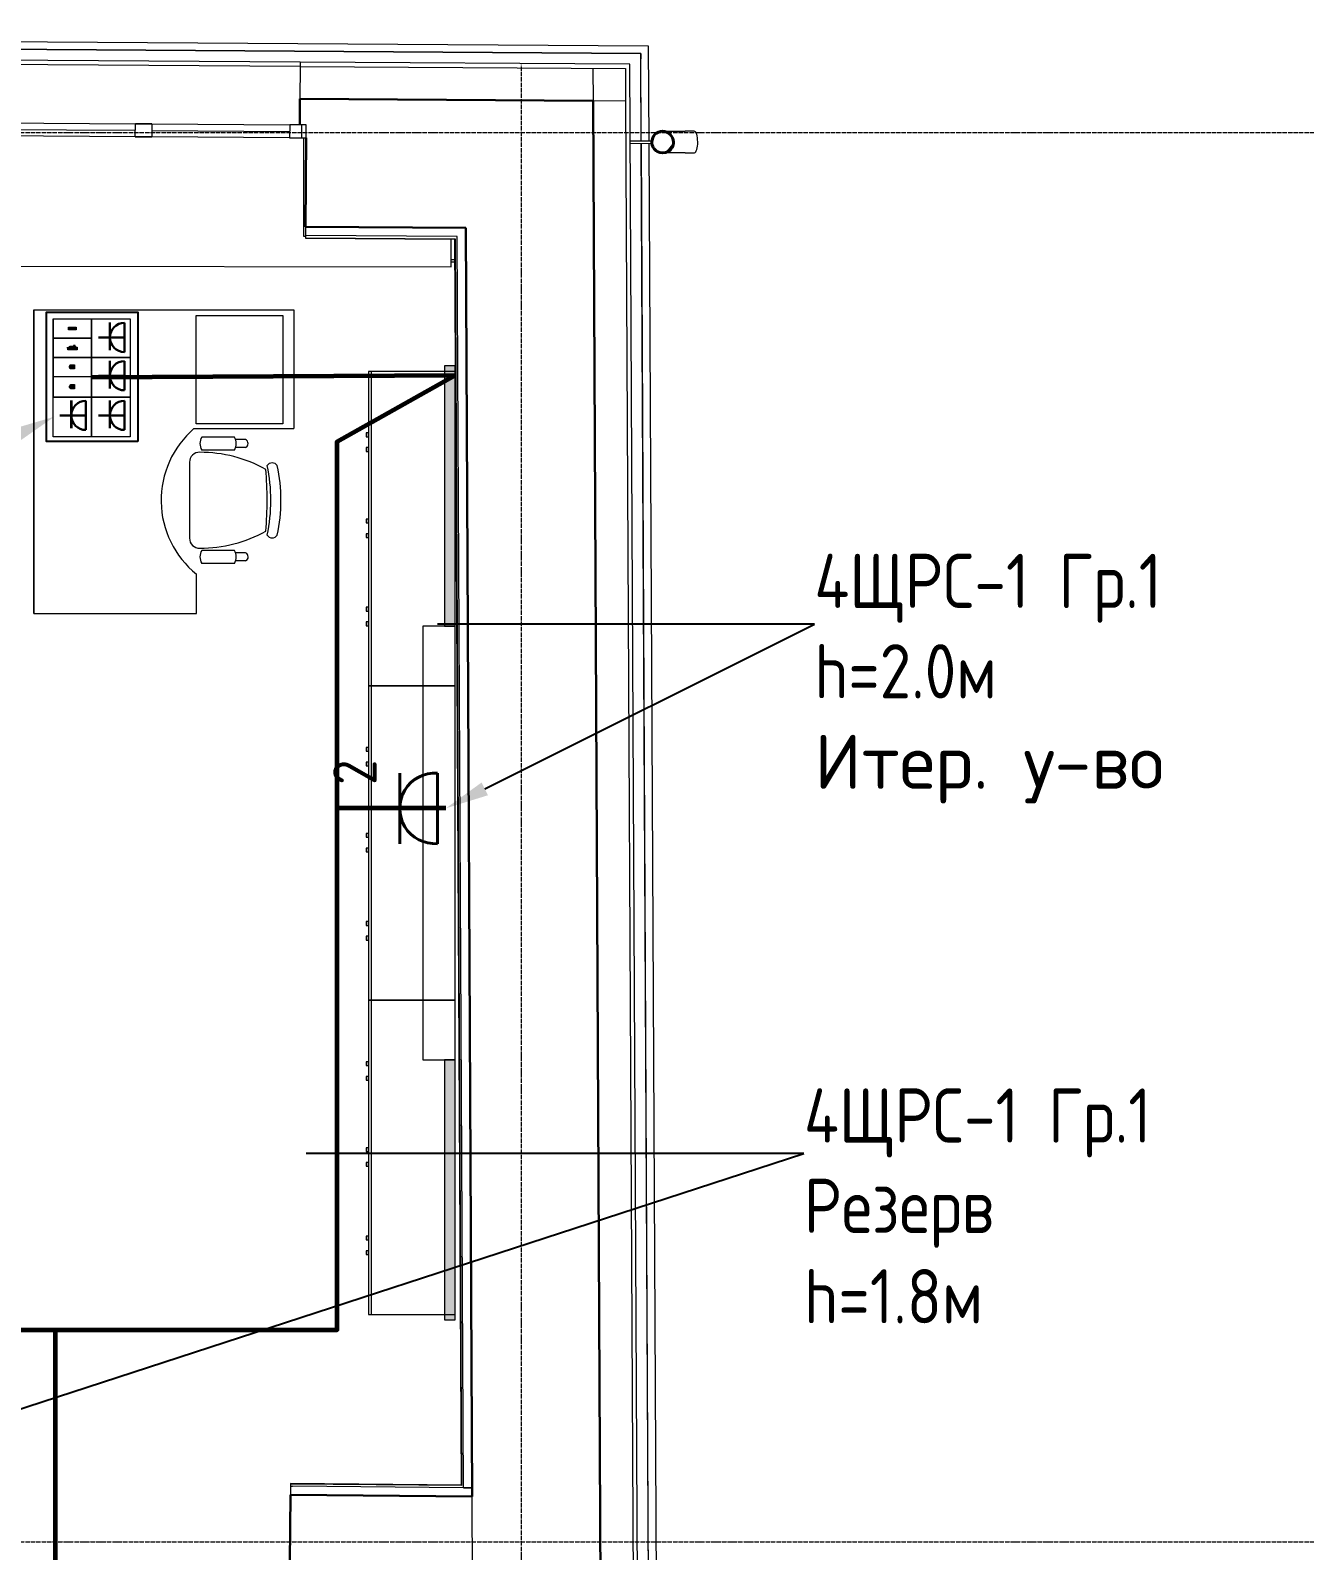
# Model space of a CAD drawing. Header units: millimetres. Extents: x -32 to 417638015, y -35 to 175284279.
# Drawn here: x 417391402 to 417397278, y 175268290 to 175275301 of the extents above; entities that cross this region are included whole.
import ezdxf
from ezdxf import colors
from ezdxf.entities.mleader import LeaderData, LeaderLine
from ezdxf.math import Vec2, Vec3

# ---------------------------------------------------------------- set-up
doc = ezdxf.new("R2010")
doc.units = ezdxf.units.MM
doc.linetypes.add('ADSK_Линия сетки', pattern=[25, 20, -2.5, 0, -2.5])
for name, color, linetype, lineweight in [('_ Окна', 7, 'Continuous', 9), ('_ЭМ_В полу', 26, 'Кабель в трубе', 60), ('_ЭМ_гофра', 5, 'Continuous', 60), ('Обобщенные модели', 7, 'Continuous', 18), ('Окна', 7, 'Continuous', 9), ('Оси', 253, 'Continuous', 9), ('Перекрытие', 7, 'Continuous', 18), ('Стены внутренние', 7, 'Continuous', 18), ('Стены наружные', 7, 'Continuous', 18), ('Стены несущие', 7, 'Continuous', 30), ('Стены отделка', 7, 'Continuous', 30), ('Стены штриховка', 7, 'Continuous', 9), ('ТХ_Задание ЭОМ_СС', 6, 'Continuous', 0), ('ШТРИХОВКА', 252, 'Continuous', 15), ('Электро', 250, 'Continuous', 25), ('ЭМ', 5, 'Continuous', 40), ('ЭОМ_Кабель Быт. розеток', 5, 'Continuous', 30), ('ЭОМ_Кабель для СУП', 150, 'Continuous', 9)]:
    doc.layers.add(name, color=color, linetype=linetype, lineweight=lineweight)
for name, color, linetype in [('_ЭМ_Надписи', 7, 'Continuous'), ('PDF _СС_розетки', 7, 'Continuous'), ('ВНУТРЯНКА', 1, 'Continuous')]:
    doc.layers.add(name, color=color, linetype=linetype)
doc.layers.add('PDF _ЭОМ _розетки', color=7, linetype='Continuous', true_color=0xeb0000)
doc.styles.add('ELine', font='txt.shx')
doc.styles.add('ЭОМ', font='isocpeur.ttf', dxfattribs={"width": 0.85, "height": 250})
doc.linetypes.add('TRAY', pattern='A,12.119257,["_",ELine,S=4.5,R=90,X=0,Y=-1.555839],0.750382,["_",ELine,S=4.5,R=0,X=0,Y=-0.8058489999999999],1.314849,["_",ELine,S=4.5,R=0,X=0,Y=-0.8058489999999999],2.250029,["_",ELine,S=4.5,R=90,X=0,Y=-1.555839],13.565483', length=30)
doc.linetypes.add('Кабель в трубе', pattern='A,8,[133,ltypeshp.shx,S=1,R=0,X=10,Y=1.3],-3,[130,ltypeshp.shx,S=1.5,R=-45,X=-1.5,Y=0],8', length=19)

# ---------------------------------------------------------------- blocks, each defined once
blk = doc.blocks.new('_ЭМ_ТХ2_4 Этаж')
at = {"lineweight": 0}
h = blk.add_hatch(color=8, dxfattribs=at)
h.dxf.hatch_style = 1
h.paths.add_polyline_path([(9108.776010686823, 42058.72120869895), (9058.776010686823, 42058.72120869895), (9058.776010686823, 40858.72120869895), (9108.776010686823, 40858.72120869895)])
h = blk.add_hatch(color=8, dxfattribs=at)
h.dxf.hatch_style = 1
h.paths.add_polyline_path([(9108.776010686823, 38858.72120869895), (9058.776010686823, 38858.72120869895), (9058.776010686823, 37658.72120869895), (9108.776010686823, 37658.72120869895)])
at = {"color": 8, "linetype": 'Continuous', "lineweight": 5}
for p, q in [((7164.886781402805, 40917.82400322533), (7164.886781414447, 42317.82400322533)), ((7164.886781414447, 42317.82400322533), (7164.886781414447, 40917.82400322533)), ((7164.886781414447, 42317.82400322533), (8364.886781414447, 42317.82400322533)), ((8364.886781414447, 42317.82400322533), (8364.886781414447, 41769.90342808994)), ((7903.912953864077, 41769.90342808994), (8364.886781414447, 41769.90342808994)), ((7914.886781414447, 40917.82400322533), (7914.886781414505, 41098.71968190758)), ((7164.886781402805, 40917.82400322533), (7914.886781402805, 40917.82400322533)), ((7164.886781414447, 40917.82400322533), (7914.886781414447, 40917.82400322533))]:
    blk.add_line(p, q, dxfattribs=at)
at = {"color": 8, "linetype": 'Continuous'}
for p, q in [((8720.803505075455, 42033.72120869895), (8720.803505075455, 40583.72120869895)), ((8090.73575057925, 41731.10982619176), (7939.554827164367, 41731.11016312191)), ((8142.142251851004, 41719.09261927541), (8096.53120585575, 41719.07180951323)), ((8090.735616353773, 41670.88263153281), (7939.554692938666, 41670.88296846297)), ((8142.068050612903, 41682.3466187643), (8096.355235794999, 41682.35136762328)), ((7883.29194448001, 41614.58492146033), (7883.291164095954, 41264.42562421524)), ((8090.734585031143, 41208.12698950266), (7939.553661616028, 41208.12732643281)), ((8142.066968196512, 41196.6650969572), (8096.354153352764, 41196.65822836404)), ((8142.141005640824, 41159.91677262514), (8096.529959738687, 41159.93778568992)), ((8090.734450810556, 41147.90211833404), (7939.553527395681, 41147.9024552642)), ((8720.803505075455, 40583.72120869895), (8720.803505075455, 39133.72120869895)), ((8720.803505075455, 39133.72120869894), (8720.803505075455, 37683.72120869894))]:
    blk.add_line(p, q, dxfattribs=at)
at = {"color": 8, "linetype": 'Continuous', "lineweight": 5}
for points in [[(8313.631860802707, 42291.40629419687), (8313.631860802707, 41791.40629419687), (7913.631860802707, 41791.40629419687), (7913.631860802707, 42291.40629419687)], [(8958.77601068683, 40858.72120869895), (8958.77601068683, 38858.72120869895), (9108.776010686823, 38858.72120869895), (9108.776010686823, 40858.72120869895)]]:
    blk.add_lwpolyline(points, close=True, dxfattribs=at)
at = {"color": 8, "linetype": 'Continuous'}
for points in [[(9108.776010686823, 42033.72120869895), (8708.776010686823, 42033.72120869895), (8708.776010686823, 40583.72120869895), (9108.776010686823, 40583.72120869895)], [(8708.776010686823, 41732.37879850379), (8708.776010686823, 41749.75646829362), (8698.554577160918, 41749.75646829362), (8698.554577160918, 41732.37879850379)], [(8708.776010686823, 41664.70024428926), (8708.776010686823, 41682.07791407908), (8698.554577160918, 41682.07791407908), (8698.554577160918, 41664.70024428926)], [(8708.776010686823, 41335.48934963242), (8708.776010686823, 41352.86701942225), (8698.554577160918, 41352.86701942225), (8698.554577160918, 41335.48934963242)], [(8708.776010686823, 41267.81079541788), (8708.776010686823, 41285.18846520771), (8698.554577160918, 41285.18846520771), (8698.554577160918, 41267.81079541788)], [(8708.776010686823, 40928.46657567135), (8708.776010686823, 40945.84424546118), (8698.554577160918, 40945.84424546118), (8698.554577160918, 40928.46657567135)], [(8708.776010686823, 40860.78802145681), (8708.776010686823, 40878.16569124664), (8698.554577160918, 40878.16569124664), (8698.554577160918, 40860.78802145681)], [(9108.776010686823, 40583.72120869895), (8708.776010686823, 40583.72120869895), (8708.776010686823, 39133.72120869895), (9108.776010686823, 39133.72120869895)], [(8708.776010686823, 40282.37879850379), (8708.776010686823, 40299.75646829362), (8698.554577160918, 40299.75646829362), (8698.554577160918, 40282.37879850379)], [(8708.776010686823, 40214.70024428926), (8708.776010686823, 40232.07791407908), (8698.554577160918, 40232.07791407908), (8698.554577160918, 40214.70024428926)], [(8708.776010686823, 39885.48934963242), (8708.776010686823, 39902.86701942225), (8698.554577160918, 39902.86701942225), (8698.554577160918, 39885.48934963242)], [(8708.776010686823, 39817.81079541788), (8708.776010686823, 39835.18846520771), (8698.554577160918, 39835.18846520771), (8698.554577160918, 39817.81079541788)], [(8708.776010686823, 39478.46657567135), (8708.776010686823, 39495.84424546118), (8698.554577160918, 39495.84424546118), (8698.554577160918, 39478.46657567135)], [(8708.776010686823, 39410.78802145681), (8708.776010686823, 39428.16569124664), (8698.554577160918, 39428.16569124664), (8698.554577160918, 39410.78802145681)], [(9108.776010686823, 39133.72120869894), (8708.776010686823, 39133.72120869894), (8708.776010686823, 37683.72120869894), (9108.776010686823, 37683.72120869894)], [(8708.776010686823, 38832.37879850379), (8708.776010686823, 38849.75646829361), (8698.554577160918, 38849.75646829361), (8698.554577160918, 38832.37879850379)], [(8708.776010686823, 38764.70024428925), (8708.776010686823, 38782.07791407908), (8698.554577160918, 38782.07791407908), (8698.554577160918, 38764.70024428925)], [(8708.776010686823, 38435.48934963241), (8708.776010686823, 38452.86701942224), (8698.554577160918, 38452.86701942224), (8698.554577160918, 38435.48934963241)], [(8708.776010686823, 38367.81079541788), (8708.776010686823, 38385.18846520771), (8698.554577160918, 38385.18846520771), (8698.554577160918, 38367.81079541788)], [(8708.776010686823, 38028.46657567134), (8708.776010686823, 38045.84424546117), (8698.554577160918, 38045.84424546117), (8698.554577160918, 38028.46657567134)], [(8708.776010686823, 37960.78802145681), (8708.776010686823, 37978.16569124664), (8698.554577160918, 37978.16569124664), (8698.554577160918, 37960.78802145681)]]:
    blk.add_lwpolyline(points, close=True, dxfattribs=at)
at = {"color": 8, "lineweight": 0}
for points in [[(9108.776010686823, 42058.72120869895), (9058.776010686823, 42058.72120869895), (9058.776010686823, 40858.72120869895), (9108.776010686823, 40858.72120869895), (9108.776010686823, 42058.72120869895)], [(9108.776010686823, 38858.72120869895), (9058.776010686823, 38858.72120869895), (9058.776010686823, 37658.72120869895), (9108.776010686823, 37658.72120869895), (9108.776010686823, 38858.72120869895)]]:
    blk.add_lwpolyline(points, dxfattribs=at)
at = {"color": 8, "linetype": 'Continuous', "lineweight": 5}
blk.add_arc((8189.268391088459, 41438.88739422397), 437.0347128431037, 130.7632861938358, 231.1101143196934, dxfattribs=at)
at = {"color": 8, "linetype": 'Continuous'}
for centre, radius, start, end in [((7989.574629031562, 41700.99529257017), 58.38482941624959, 148.9509723044971, 211.048772312451), ((8040.715814481238, 41700.99517859422), 58.38480618133872, 328.9509823089821, 31.04877231245102), ((8133.549013974578, 41700.70453540092), 20.23648610886494, 294.8954523100512, 65.33537231173578), ((7928.703868627021, 41615.17963379525), 45.41608186922892, 87.81347230707858, 180.7478723090636), ((7931.760756119354, 41036.09843807227), 624.4633710530684, 60.90677230784919, 90.12147231066393), ((6479.287626128385, 41438.79509032531), 1761.918570076576, 355.3938223140478, 4.65462231088247), ((7511.121830893648, 41438.79279072276), 747.5137961953538, 347.6019923050586, 12.39777231400064), ((8264.438634379509, 41583.43768320345), 28.12327221800075, 34.29147231020036, 145.7082723052577), ((7557.591638894261, 41438.79268715777), 747.5137961953548, 347.6019923050586, 12.39777231400064), ((7931.765574744826, 41842.90259758868), 624.4533800444574, 269.8779723083252, 299.105892302794), ((7928.702853247745, 41263.83303295625), 45.4158030504315, 179.2518723108124, 272.1866373025563), ((8264.437989645146, 41294.14454047727), 28.12280751992464, 214.290072302972, 325.7096423144107), ((7989.573463488578, 41178.01477937135), 58.38480618134817, 148.9509723044971, 211.048772312451), ((8040.714648938239, 41178.01466539522), 58.38485265115693, 328.9510123067617, 31.04877231245102), ((8133.621969002506, 41178.27468926177), 20.23648610886201, 294.8954523100512, 65.33537231173578)]:
    blk.add_arc(centre, radius, start, end, dxfattribs=at)
blk = doc.blocks.new('План 4 этажа')
at = {"layer": 'Обобщенные модели', "lineweight": 9}
h = blk.add_hatch(dxfattribs=at)
h.set_pattern_fill('FP_11', color=8, angle=-89.70877445575758, style=0, pattern_type=2)
h.set_pattern_definition([(45.00022554424243, (591.9397984660027, 243.9014928471297), (-106.066434704938, 106.0655996493826), [])])
h.paths.add_polyline_path([(4146.100484526483, 43281.24320626986), (4168.352290478011, 43281.35630971583), (4188.35140114867, 43291.11290916783), (4202.66930502723, 43310.96979133069), (4206.977972333363, 43330.29966505046), (4200.560935040732, 43353.65025898913), (4187.954010065834, 43369.29504747392), (4167.856751903033, 43378.84784155851), (4145.604945951578, 43378.73473811254), (4125.605835280847, 43368.97813866043), (4111.820489032107, 43351.51045738073), (4107.319421790817, 43328.3352118528), (4112.04102444512, 43308.12264394376), (4126.003226363609, 43290.7960003544), (4136.281195846721, 43285.91059134569)])
at = {"layer": '_ Окна', "color": 8, "lineweight": 18}
for p, q in [((1724.635319044406, 43354.48752338922), (1725.038269384182, 43414.48617029912)), ((1725.038269384182, 43414.48617029912), (1801.036555470113, 43413.97576653544)), ((1801.036555470113, 43413.97576653544), (1800.633605130322, 43353.97711962549)), ((2437.02221271547, 43409.7044929337), (2436.619262375694, 43349.70584602375)), ((2513.020498801401, 43409.19408916996), (2437.02221271547, 43409.7044929337)), ((2512.617548461611, 43349.19544226001), (2513.020498801401, 43409.19408916996)), ((1800.633605130322, 43353.97711962549), (1724.635319044406, 43354.48752338922)), ((2436.619262375694, 43349.70584602375), (2512.617548461611, 43349.19544226001))]:
    blk.add_line(p, q, dxfattribs=at)
at = {"layer": '_ Окна', "color": 8}
for p, q in [((2492.617999491631, 43349.32975903997), (2493.020949831422, 43409.32840594987)), ((1088.851136968922, 43388.75812044588), (1724.836794214294, 43384.48684684414)), ((1800.83508030021, 43383.97644308041), (2436.820737545582, 43379.70516947872))]:
    blk.add_line(p, q, dxfattribs=at)
at = {"layer": 'Обобщенные модели', "color": 8}
for p, q in [((4106.095078447834, 43334.78695314965), (4007.721717458713, 43334.28693233564)), ((4302.874176961603, 43380.78774064477), (4260.370589043116, 43380.57169965142)), ((4007.721717458713, 43324.28680315771), (4106.145906675112, 43324.78708232596)), ((4260.878871315799, 43280.57299141411), (4303.382459234286, 43280.78903240745))]:
    blk.add_line(p, q, dxfattribs=at)
at = {"layer": 'Обобщенные модели', "color": 8, "flags": 128}
for points in [[(4169.741178496086, 43380.11104047316), (4171.011543038083, 43380.11749759433), (4173.675019697941, 43380.13103574887), (4176.551344007428, 43380.14565578429), (4179.635914461222, 43380.16133431165), (4182.92379640459, 43380.17804624856), (4186.409729927836, 43380.19576485961), (4190.088138280917, 43380.21446179872), (4193.953136795171, 43380.23410715477), (4197.998542297457, 43380.25466949941), (4202.21788300194, 43380.27611593727), (4206.604408863583, 43380.29841215862), (4211.151102376738, 43380.32152249425), (4215.850689801708, 43380.34540997259), (4220.695652801121, 43380.37003637879), (4225.678240467736, 43380.39536231576), (4230.790481724165, 43380.42134726746), (4236.024198074956, 43380.4479496635), (4241.371016690406, 43380.47512694576), (4246.822383801336, 43380.50283563632), (4252.369578383252, 43380.53103140724), (4258.003726108189, 43380.55966915126), (4260.370589043116, 43380.57169965142)], [(4260.878871315799, 43280.57299141411), (4255.211204095787, 43280.54418329423), (4249.626757167047, 43280.51579817379), (4244.134464453338, 43280.4878814629), (4238.743112451411, 43280.46047782246), (4233.461326174351, 43280.43363109231), (4228.297555353507, 43280.40738422162), (4223.260060920613, 43280.38177919964), (4218.356901792184, 43280.35685698903), (4213.595921976841, 43280.33265746007), (4208.984738026702, 43280.30921932671), (4204.530726852405, 43280.28658008506), (4200.241013921681, 43280.26477595302), (4196.122461860155, 43280.24384181254), (4192.181659472524, 43280.2238111539), (4188.424911201946, 43280.20471602172), (4184.858227044271, 43280.18658696424), (4181.487312933299, 43280.16945298406), (4178.317561612523, 43280.15334149188), (4175.35404400785, 43280.13827826269), (4172.601501115292, 43280.1242873944), (4170.249460768755, 43280.11233223585)]]:
    blk.add_lwpolyline(points, dxfattribs=at)
at = {"layer": 'Обобщенные модели', "color": 8}
for radius, start, end in [(52.00000000000004, 0.2912255458039013, 180.2912255424689), (52.00000000000003, 180.2912255424689, 0.2912255458039013)]:
    blk.add_arc((4156.978618214736, 43330.04552391398), radius, start, end, dxfattribs=at)
at = {"layer": 'Обобщенные модели', "color": 8, "lineweight": 40}
for radius, start, end in [(49.99999999999994, 0.2912255458039013, 180.2912255424689), (49.99999999999998, 180.2912255424689, 0.2912255458039013)]:
    blk.add_arc((4156.978618214751, 43330.0455239141), radius, start, end, dxfattribs=at)
at = {"layer": 'Обобщенные модели', "color": 8}
for major_axis, ratio, start_param, end_param in [((-0.2541411363412208, 49.99935411865657), 0.3090169943749481, 4.712388980384695, 6.283185307179597), ((-0.2541411363412984, 49.99935411865655), 0.3090169943749482, 3.141592653589792, 4.712388980384689)]:
    blk.add_ellipse((4303.128318097937, 43330.78838652611), major_axis=major_axis, ratio=ratio, start_param=start_param, end_param=end_param, dxfattribs=at)
at = {"layer": 'Окна', "color": 8}
for p, q in [((1089.052612138825, 43418.75744390086), (1725.038269384182, 43414.48617029912)), ((1801.036555470113, 43413.97576653544), (1725.038269384182, 43414.48617029912)), ((1801.036555470113, 43413.97576653538), (2437.02221271547, 43409.7044929337)), ((2513.020498801401, 43409.19408916996), (2437.02221271547, 43409.7044929337)), ((2512.617548461611, 43349.19544226001), (2513.020498801401, 43409.19408916996)), ((1724.635319044392, 43354.48752338911), (1088.649661799034, 43358.75879699085)), ((1724.635319044406, 43354.48752338922), (1800.633605130322, 43353.97711962549)), ((2436.619262375694, 43349.70584602369), (1800.633605130322, 43353.97711962537)), ((2436.619262375694, 43349.70584602375), (2512.617548461611, 43349.19544226001))]:
    blk.add_line(p, q, dxfattribs=at)
at = {"layer": 'Оси', "color": 8, "linetype": 'ADSK_Линия сетки'}
for p, q in [((3506.504763871431, -3353.100552087475), (3506.50476387149, 43685.8332947591)), ((-10052.17750458425, 43374.4890366231), (56511.79228884465, 43374.48903662292)), ((-10052.17750458425, 36874.4890366231), (56511.79228884465, 36874.48903662292))]:
    blk.add_line(p, q, dxfattribs=at)
at = {"layer": 'Перекрытие', "color": 8}
for p, q in [((2501.504763871664, 42895.34388831159), (2501.504763871664, 43349.2700756152)), ((2509.569485757849, 42895.34388831159), (2501.504763871664, 42895.34388831159)), ((3181.504763871664, 42755.03463242977), (3181.504763871664, 42882.73856222816)), ((-5793.848267349647, 42767.49915404437), (3181.504763871664, 42755.03463242977))]:
    blk.add_line(p, q, dxfattribs=at)
at = {"layer": 'Стены внутренние', "color": 8}
for p, q in [((3181.504763871664, 42788.63217063335), (3196.903021400329, 42788.63217063335)), ((3196.903021400329, 42776.63217063335), (3181.504763871664, 42776.63217063335)), ((3196.903021400329, 42788.63217063335), (3196.903021400329, 42776.63217063335))]:
    blk.add_line(p, q, dxfattribs=at)
at = {"layer": 'Стены наружные', "color": 8}
for p, q in [((-6590.848267349764, 43845.35849210608), (4090.323291682522, 43773.60901934002)), ((4055.498640676378, 43738.84216005716), (-6555.848267349764, 43810.12259421003)), ((-6555.848267349706, 43810.10819289862), (4055.489387414302, 43738.84255052527)), ((4090.323291682522, 43773.60901933996), (4092.543637449387, 43334.49628047051)), ((2484.834451875417, 43679.38947543455), (1054.866700521903, 43688.99312519946)), ((2484.968768655905, 43699.38902440522), (1055.001017301809, 43708.99267417012)), ((4055.489387414302, 43738.84255052527), (4055.153595464421, 43688.84367810033)), ((4055.153595464421, 43688.84367810033), (4056.956268571666, 43334.18841707817)), ((4057.544720971375, 43334.19350773137), (4055.498640676378, 43738.84216005716)), ((4057.003551382804, 43324.8860662044), (4131.951516127447, 28579.73349591205)), ((4132.149705349701, 28579.73521043063), (4057.591778954142, 43324.88695736247)), ((4092.59195826645, 43324.93998223793), (4167.14862182783, 28580.03798316984))]:
    blk.add_line(p, q, dxfattribs=at)
at = {"layer": 'Стены несущие', "color": 8}
for p, q in [((2483.827076026704, 43529.39285815973), (2483.021175346337, 43409.39556433988)), ((2483.827076026471, 43529.39285815973), (3836.007383149583, 43520.31162812753)), ((3836.007383149583, 43520.31162812753), (3875.662824617932, 35718.55828251032)), ((2512.617548461771, 43349.19544226001), (2509.86405447463, 42939.20468837541)), ((3248.978694249061, 42934.24080151168), (2509.864054473699, 42939.20468837541)), ((3248.978694249061, 42934.24080151168), (3278.71625666623, 37083.71642231947)), ((2440.472458895878, 37091.07643837098), (2437.75067671435, 36781.08838714682)), ((2440.472458895878, 37091.07643837098), (3278.71625666623, 37083.71642231947))]:
    blk.add_line(p, q, dxfattribs=at)
at = {"layer": 'Стены отделка', "color": 8, "lineweight": 9}
for p, q in [((2484.968768655905, 43699.38902440452), (2484.834451875417, 43679.38947543455)), ((4005.151242663153, 43689.17949342361), (2484.968768655905, 43699.38902440452)), ((4045.660628621234, 35719.42236237385), (4005.151242663153, 43689.17949342361)), ((2484.834451876115, 43679.38947543455), (2483.827076026471, 43529.39285815973)), ((2484.834451875417, 43679.38947543455), (3985.251965073287, 43669.31268574175)), ((3835.244906668901, 43670.32013171376), (3836.007383149583, 43520.31162812753)), ((3985.251965073287, 43669.31268574175), (3986.014441553969, 43519.30418215558)), ((3986.014441553969, 43519.30418215558), (3836.007383149583, 43520.31162812753)), ((2509.864054473699, 42939.20468837541), (2509.595420912723, 42899.20559043542)), ((3208.979232547339, 42934.03328386135), (3208.976762170903, 42934.50945410557)), ((3248.978694249061, 42934.24080151168), (3208.979232547455, 42934.03328386135)), ((3279.125565269729, 37123.36827578786), (3248.978694249061, 42934.24080151168)), ((2509.595420912607, 42899.20559043542), (2509.514830844128, 42887.20586105343)), ((2509.514830844128, 42887.20586105343), (3197.245974607649, 42882.58706525835)), ((3197.245974607649, 42882.5870652583), (3227.058439625776, 37136.17199685454)), ((3239.126103568007, 37123.16075813753), (3209.184294524952, 42894.50715823984)), ((2440.929015907226, 37143.0744340602), (2440.472458895645, 37091.07643837098)), ((2440.472458895645, 37091.07643837098), (2440.472458895878, 37091.07643837098)), ((2440.823656597058, 37131.07489659346), (2449.823309696629, 37130.99587711075)), ((3227.058439625776, 37136.17199685454), (2440.929015907226, 37143.0744340602)), ((2449.823309696978, 37130.99587711075), (2449.823309696629, 37130.99587711075)), ((3279.678336179233, 37123.70951682801), (3239.121409144835, 37124.06561804196)), ((3239.126103568007, 37123.16075813753), (3279.125565269729, 37123.36827578786)), ((3279.327138478286, 37083.71105860552), (3279.678336179233, 37123.70951682801)), ((3278.71625666623, 37083.71642231947), (3279.327138478286, 37083.71105860552))]:
    blk.add_line(p, q, dxfattribs=at)
at = {"layer": 'Стены штриховка', "color": 8}
for p, q in [((3986.014441553969, 43519.30418215558), (4025.660886973841, 35719.32070591929)), ((2509.528262522188, 42889.20581595041), (3199.23569459375, 42884.57374742191)), ((3209.184294524952, 42894.50715823984), (2509.595420912607, 42899.20559043542)), ((3199.23569459375, 42884.57374742191), (3229.068934545736, 37134.15426705242)), ((3229.068934545619, 37134.15426705242), (2440.911456022179, 37141.07451114908)), ((3239.121409144835, 37124.06561804196), (2449.823309696629, 37130.99587711075)), ((3280.647914912435, 36703.68481436622), (3278.71625666623, 37083.71642231947))]:
    blk.add_line(p, q, dxfattribs=at)
blk = doc.blocks.new('розетк для люка')
at = {"layer": 'ВНУТРЯНКА', "color": 5, "lineweight": 30, "ltscale": 100, "transparency": 33554687}
blk.add_line((-67.11747854948044, -58.844417036511), (-67.11747854948044, 69.0245871595107), dxfattribs=at)
at = {"layer": 'Электро', "color": 5, "lineweight": 30, "transparency": 33554687}
for p, q in [((0, 0.0003593091387301683), (-120.061785097234, 0.0003593091387301683)), ((0, 67.26808135141619), (0, -67.26808135141619))]:
    blk.add_line(p, q, dxfattribs=at)
blk.add_ellipse((0.1495329299941659, 0), major_axis=(47.56583400309081, 47.56583400309035), ratio=0.9999999999999749, start_param=0.7876211000824064, end_param=3.924767880302308, dxfattribs=at)
blk = doc.blocks.new('Люк на 6 мест')
h = blk.add_hatch(color=256)
h.dxf.hatch_style = 1
h.paths.add_polyline_path([(-284.6164134591818, 515.7474190315988), (-284.5652974923141, 526.8375173213717), (-319.1556172966957, 526.9969494201068), (-319.2067332635634, 515.906851130334)])
h = blk.add_hatch(color=256)
h.dxf.hatch_style = 1
h.paths.add_polyline_path([(-323.7025677859856, 435.0548833542289), (-323.7022941317482, 435.1142552340189), (-313.005850428257, 442.7868896221062), (-289.0984504525622, 442.7241952550849), (-279.4343289099706, 434.9577158932825), (-279.4340552561989, 435.0170877726068), (-279.3240828458293, 422.808255480255), (-323.5925953751503, 422.8460510616442)])
h = blk.add_hatch(color=256)
h.dxf.hatch_style = 1
h.paths.add_polyline_path([(-311.7315014389605, 334.8334641364127), (-311.7421021068731, 341.7084559640571), (-317.2420955689886, 341.6999754296339), (-317.2505761034117, 347.1999688908181), (-311.750582641529, 347.2084494252413), (-311.7611833096744, 354.0834412533513), (-292.5112061932014, 354.1131231245308), (-292.4815243222547, 334.8631460071265)])
h = blk.add_hatch(color=256)
h.dxf.hatch_style = 1
h.paths.add_polyline_path([(-311.2660800683661, 243.1889807875316), (-311.2766807362786, 250.063972615176), (-316.7766741983942, 250.0554920807529), (-316.7851547328173, 255.5554855419371), (-311.2851612709346, 255.5639660763602), (-311.29576193908, 262.4389579044703), (-292.0457848226069, 262.4686397756498), (-292.0161029516603, 243.2186626582454)])
for p, q in [((-323.7025677855199, 435.0548833542289), (-323.7022941317482, 435.1142552340189)), ((-323.5925953751503, 422.8460510616442), (-323.7025677855199, 435.0548833542289)), ((-279.3240828458293, 422.808255480255), (-323.5925953751503, 422.8460510616442)), ((-289.0984504525622, 442.7241952550849), (-296.8204412725827, 442.7122885844456)), ((-296.8204412725827, 442.7122885844456), (-296.8085346021762, 434.9902977641923)), ((-289.0865437821558, 435.0022044345988), (-289.0984504525622, 442.7241952550849)), ((-289.0865437821558, 435.0022044345988), (-279.4340552561989, 435.0170877726068)), ((-279.4340552561989, 435.0170877726068), (-279.3240828458293, 422.808255480255))]:
    blk.add_line(p, q)
for points in [[(-215.4657629050489, 477.0801654207753), (-388.3062678503629, 476.7635674309568), (-388.3062678503629, 565.6642030309304), (-215.4657629050489, 565.9808010207489)], [(-284.5652974918485, 526.8375173213717), (-284.6164134587161, 515.7474190315988), (-319.2067332635634, 515.906851130334), (-319.1556172966957, 526.9969494201068)], [(-215.4657629050489, 388.1795298208017), (-388.3062678503629, 387.8629318309831), (-388.3062678503629, 476.7635674309568), (-215.4657629050489, 477.0801654207753)], [(-215.4657629050489, 299.2788942208281), (-388.3062678503629, 298.9622962310095), (-388.3062678503629, 387.8629318309831), (-215.4657629050489, 388.1795298208017)], [(-215.8419085670903, 205.4565212957386), (-388.6824135124043, 205.1399233059201), (-388.3062678503629, 298.9631910803387), (-215.4657629050489, 299.2797890701572)]]:
    blk.add_lwpolyline(points, close=True)
for points in [[(-311.750582641529, 347.2084494252413), (-311.7611833096744, 354.0834412533513), (-292.5112061932014, 354.1131231245308)], [(-292.5112061932014, 354.1131231245308), (-292.4815243222547, 334.8631460071265), (-311.7315014389605, 334.8334641364127), (-311.7421021068731, 341.7084559640571)], [(-311.750582641529, 347.2084494252413), (-317.2505761034117, 347.1999688908181), (-317.2420955689886, 341.6999754296339), (-311.7421021068731, 341.7084559640571)], [(-311.2851612709346, 255.5639660763602), (-316.7851547328173, 255.5554855419371), (-316.7766741983942, 250.0554920807529), (-311.2766807362786, 250.063972615176)], [(-311.2851612709346, 255.5639660763602), (-311.29576193908, 262.4389579044703), (-292.0457848226069, 262.4686397756498)], [(-292.0457848226069, 262.4686397756498), (-292.0161029516603, 243.2186626582454), (-311.2660800683661, 243.1889807875316), (-311.2766807362786, 250.063972615176)]]:
    blk.add_lwpolyline(points)
at = {"layer": 'PDF _СС_розетки', "linetype": 'Continuous', "lineweight": 20, "transparency": 33554687}
for points in [[(-391.1627966398373, 565.9808010207489), (-213.3615254396573, 565.9808010207489), (-213.3615254396573, 388.1795298208017), (-391.1627966398373, 388.1795298208017)], [(-391.1627966398373, 388.1795298208017), (-213.3615254396573, 388.1795298208017), (-213.3615254396573, 205.2982223008294), (-391.1627966398373, 205.2982223008294)], [(-391.1627966398373, 388.1795298208017), (-213.3615254396573, 388.1795298208017), (-213.3615254396573, 205.2982223008294), (-391.1627966398373, 205.2982223008294)], [(-391.1627966398373, 205.2982223008294), (-213.3615254396573, 205.2982223008294), (-213.3615254396573, 22.41691478085704), (-391.1627966398373, 22.41691478085704)]]:
    blk.add_lwpolyline(points, close=True, dxfattribs=at)
at = {"layer": 'PDF _ЭОМ _розетки', "color": 3, "linetype": 'Continuous', "lineweight": 25, "transparency": 33554687}
blk.add_lwpolyline([(0, 0), (-421.6430145595223, 0), (-421.6430145595223, 596.4610189408995), (0, 596.4610189408995)], close=True, dxfattribs=at)
at = {"layer": 'PDF _ЭОМ _розетки', "color": 7, "linetype": 'Continuous', "lineweight": 20, "transparency": 33554687}
for points in [[(-35.56025423947722, 388.1795298208017), (-213.3615254396573, 388.1795298208017), (-213.3615254396573, 565.9808010207489), (-35.56025423947722, 565.9808010207489)], [(-35.56025423947722, 205.2982223008294), (-213.3615254396573, 205.2982223008294), (-213.3615254396573, 388.1795298208017), (-35.56025423947722, 388.1795298208017)], [(-35.56025423947722, 22.41691478085704), (-213.3615254396573, 22.41691478085704), (-213.3615254396573, 205.2982223008294), (-35.56025423947722, 205.2982223008294)]]:
    blk.add_lwpolyline(points, close=True, dxfattribs=at)
at = {"layer": 'ВНУТРЯНКА', "color": 5, "lineweight": 30, "ltscale": 100, "transparency": 33554687}
for p, q in [((-128.9823544034734, 244.7195189581253), (-128.9823544034734, 372.5885231543798)), ((-128.8328214734793, 244.7195189581253), (-128.8328214734793, 372.588523154147)), ((-306.7836256036535, 61.83821143815294), (-306.7836256036535, 189.7072156344075)), ((-306.6340926736593, 61.83821143815294), (-306.6340926736593, 189.7072156341746)), ((-128.8328214734793, 61.83821143815294), (-128.8328214734793, 189.7072156341746))]:
    blk.add_line(p, q, dxfattribs=at)
at = {"layer": 'ВНУТРЯНКА', "color": 1, "lineweight": 30, "ltscale": 100, "transparency": 33554687}
blk.add_line((-128.9823544034734, 61.83821143815294), (-128.9823544034734, 189.7072156344075), dxfattribs=at)
at = {"layer": 'Электро', "color": 5, "lineweight": 30, "transparency": 33554687}
for p, q in [((-61.864875853993, 370.8320173460525), (-61.864875853993, 236.2958546432201)), ((-61.71534292399883, 370.8320173460525), (-61.71534292399883, 236.2958546432201)), ((-61.864875853993, 303.564295303775), (-181.9266609512269, 303.564295303775)), ((-61.71534292399883, 303.564295303775), (-181.7771280212328, 303.564295303775)), ((-239.5166141241789, 187.9507098260801), (-239.5166141241789, 53.41454712324776)), ((-61.71534292399883, 187.9507098260801), (-61.71534292399883, 53.41454712324776)), ((-239.6661470541731, 120.6829877838027), (-359.727932151407, 120.6829877838027)), ((-239.5166141241789, 120.6829877838027), (-359.5783992214128, 120.6829877838027)), ((-61.71534292399883, 120.6829877838027), (-181.7771280212328, 120.6829877838027))]:
    blk.add_line(p, q, dxfattribs=at)
at = {"layer": 'Электро', "color": 1, "lineweight": 30, "transparency": 33554687}
for p, q in [((-239.6661470541731, 187.9507098260801), (-239.6661470541731, 53.41454712324776)), ((-61.864875853993, 187.9507098260801), (-61.864875853993, 53.41454712324776)), ((-61.864875853993, 120.6829877838027), (-181.9266609512269, 120.6829877838027))]:
    blk.add_line(p, q, dxfattribs=at)
at = {"layer": 'Электро', "color": 5, "lineweight": 30, "transparency": 33554687}
for centre in [(-61.71534292399883, 303.5639359946363), (-61.56580999400467, 303.5639359946363), (-239.5166141241789, 120.6826284746639), (-239.3670811941847, 120.6826284746639), (-61.56580999400467, 120.6826284746639)]:
    blk.add_ellipse(centre, major_axis=(47.56583400309081, 47.56583400309035), ratio=0.9999999999999749, start_param=0.7876211000824064, end_param=3.924767880302308, dxfattribs=at)
at = {"layer": 'Электро', "color": 1, "lineweight": 30, "transparency": 33554687}
blk.add_ellipse((-61.71534292399883, 120.6826284746639), major_axis=(47.56583400309081, 47.56583400309035), ratio=0.9999999999999749, start_param=0.7876211000824064, end_param=3.924767880302308, dxfattribs=at)
at = {"color": 5, "linetype": 'TRAY', "lineweight": 53, "transparency": 33554687}
blk.add_blockref('розетк для люка', (-61.864875853993, 480.2570590768009), dxfattribs=at)
blk = doc.blocks.new('2м розетка IP20')
at = {"layer": 'ЭМ', "color": 5}
for p, q in [((-494124.5288989447, -357092.425935962), (-494124.5288989448, -356766.4727110532)), ((-494287.2610558264, -356918.8899185207), (-493961.7967420437, -356918.8899185208)), ((-494287.2610558359, -357092.4259359619), (-493961.7967420536, -357092.425935962))]:
    blk.add_line(p, q, dxfattribs=at)
blk.add_arc((-494124.5288989448, -357081.9583842801), 163.0684657580474, 356.3195877733476, 183.6804122266523, dxfattribs=at)
at = {"layer": 'ЭОМ_Кабель Быт. розеток', "color": 7, "insert": (-494016.0561024608, -356612.1914261652), "char_height": 200, "attachment_point": 1, "style": 'ЭОМ'}
blk.add_mtext_dynamic_manual_height_columns('2', width=91.25622940808535, gutter_width=1250, heights=[0], dxfattribs=at)

msp = doc.modelspace()

# ---------------------------------------------------------------- linework, layer by layer
at = {"layer": '_ЭМ_В полу', "ltscale": 25}
msp.add_lwpolyline([(417391684.1206515, 175273701.4725407), (417393361.4639847, 175273710.1746165)], dxfattribs=at)
at = {"layer": '_ЭМ_гофра', "linetype": 'ByBlock'}
for points in [[(417384835.0638232, 175270140.1068517), (417384835.0638232, 175269308.1986904), (417392816.3432179, 175269308.1986904), (417392816.3432179, 175273404.6572792), (417393361.4639847, 175273710.1746165)], [(417393318.2769019, 175271713.2794076), (417392816.3432179, 175271713.2794076)], [(417391517.2819736, 175268196.7129518), (417391517.2819736, 175269308.1986904)]]:
    msp.add_lwpolyline(points, dxfattribs=at)

# ---------------------------------------------------------------- block references
at = {"layer": 'ТХ_Задание ЭОМ_СС', "lineweight": 50}
msp.add_blockref('_ЭМ_ТХ2_4 Этаж', (417384252.4643108, 175231694.5649611), dxfattribs=at)
at = {"layer": 'ШТРИХОВКА'}
msp.add_blockref('План 4 этажа', (417390160.9595469, 175231455.6631508), dxfattribs=at)
at = {"layer": 'ЭОМ_Кабель Быт. розеток', "rotation": 90}
msp.add_blockref('2м розетка IP20', (417036186.3156502, 175765837.3515184), dxfattribs=at)
at = {"layer": 'ЭОМ_Кабель для СУП', "color": 217, "linetype": 'ByBlock', "lineweight": 40, "true_color": 0x93278f, "transparency": 33554687}
msp.add_blockref('Люк на 6 мест', (417391897.44467, 175273404.7331857), dxfattribs=at)

# ---------------------------------------------------------------- leaders
at = {"layer": '_ЭМ_Надписи', "color": 7, "ltscale": 5}
ml = msp.add_multileader_mtext('Standard', dxfattribs=at)
ml.set_content('{\\fGOST Common|b0|i0|c0|p34;\\W0.9;\\C256;4\\fGOST Common|b0|i0|c204|p34;ЩРС\\fGOST Common|b0|i0|c0|p34;-2\\fISOCPEUR|b0|i0|c204|p34;\\W0.85; Гр.1\\P\\W1;\\C0;Раб.место учителя, ноутбук}', color=1, style='ЭОМ')
ml.set_leader_properties()
ml.build(insert=Vec2(0, 0))
ml.multileader.update_dxf_attribs({"text_left_attachment_type": 6, "text_right_attachment_type": 6, "dogleg_length": 0, "arrow_head_size": 200})
ctx = ml.context
ctx.base_point, ctx.char_height, ctx.arrow_head_size, ctx.landing_gap_size, ctx.plane_origin = Vec3(417387559.4592738, 175272404.2218201, -64.26463315267222), 250, 200, 0, Vec3(417369280.8261555, 175282210.3644325, -64.26463315267222)
ctx.left_attachment, ctx.right_attachment = 6, 6
notes = []
notes.append((ctx, [(1, (1, 1, 0), (417389190.7092738, 175272404.2218201, -64.26463315267222), (-1, 0), 0, [(0, [(417391511.9537063, 175273518.9805287, -64.26463315267222)], 0, [])])]))
ctx.mtext.insert, ctx.mtext.width, ctx.mtext.defined_height, ctx.mtext.flow_direction = Vec3(417387559.4592738, 175272729.2218201, -64.26463315267222), 2073.809115969734, 545.6159617257083, 5
ml = msp.add_multileader_mtext('Standard', dxfattribs=at)
ml.set_content('{\\fGOST Common|b0|i0|c204|p34;\\W0.9;\\C256;4ЩРС-1\\fISOCPEUR|b0|i0|c204|p34;\\W0.85; Гр.1\\Ph=2.0м\\P\\W1;\\C0;Итер. у-во}', color=1, style='ЭОМ')
ml.set_leader_properties()
ml.build(insert=Vec2(0, 0))
ml.multileader.update_dxf_attribs({"text_left_attachment_type": 6, "text_right_attachment_type": 6, "dogleg_length": 0, "arrow_head_size": 200})
ctx = ml.context
ctx.base_point, ctx.char_height, ctx.arrow_head_size, ctx.landing_gap_size, ctx.plane_origin = Vec3(417395017.4287867, 175272561.9749132), 250, 200, 0, Vec3(417382170.6181241, 175279279.8359074)
ctx.left_attachment, ctx.right_attachment = 6, 6
notes.append((ctx, [(0, (1, 1, 0), (417395017.4287867, 175272561.9749132), (1, 0), 0, [(0, [(417393318.2769019, 175271713.2794076)], 0, [])])]))
ctx.mtext.insert, ctx.mtext.width, ctx.mtext.flow_direction = Vec3(417395017.4287867, 175272886.9749132), 2161.025212711945, 5
ml = msp.add_multileader_mtext('Standard', dxfattribs=at)
ml.set_content('{\\fGOST Common|b0|i0|c204|p34;\\W0.9;\\C256;4ЩРС-1\\fISOCPEUR|b0|i0|c204|p34;\\W0.85; Гр.1 Резерв\\P\\fGOST Common|b0|i0|c0|p34;\\W0.9;h=\\fGOST Common|b0|i0|c204|p34;1\\fGOST Common|b0|i0|c0|p34;.\\fGOST Common|b0|i0|c204|p34;8м}', color=1, style='ЭОМ')
ml.set_leader_properties()
ml.build(insert=Vec2(0, 0))
ml.multileader.update_dxf_attribs({"text_left_attachment_type": 6, "text_right_attachment_type": 6, "dogleg_length": 0, "arrow_head_size": 200})
ctx = ml.context
ctx.base_point, ctx.char_height, ctx.arrow_head_size, ctx.landing_gap_size, ctx.plane_origin = Vec3(417394969.214789, 175270121.2074534), 250, 200, 0, Vec3(417362433.5977809, 175283995.4506239)
ctx.left_attachment, ctx.right_attachment = 6, 6
notes.append((ctx, [(0, (1, 1, 0), (417394969.214789, 175270121.2074534), (1, 0), 0, [(0, [(417390309.5511936, 175268602.4954607)], 0, [])])]))
ctx.mtext.insert, ctx.mtext.width, ctx.mtext.defined_height, ctx.mtext.flow_direction = Vec3(417394969.214789, 175270421.2074534), 2273.287500041229, 545.6159617257083, 5
for ctx, leaders in notes:
    for number, flags, end, landing, length, lines in leaders:
        leader = LeaderData()
        leader.index, (leader.has_last_leader_line, leader.has_dogleg_vector, leader.attachment_direction) = number, flags
        leader.last_leader_point, leader.dogleg_vector, leader.dogleg_length = Vec3(end), Vec3(landing), length
        for number, points, colour, breaks in lines:
            line = LeaderLine()
            line.index, line.vertices, line.color, line.breaks = number, Vec3.list(points), colors.encode_raw_color(colour), breaks
            leader.lines.append(line)
        ctx.leaders.append(leader)

doc.saveas('drawing.dxf')
